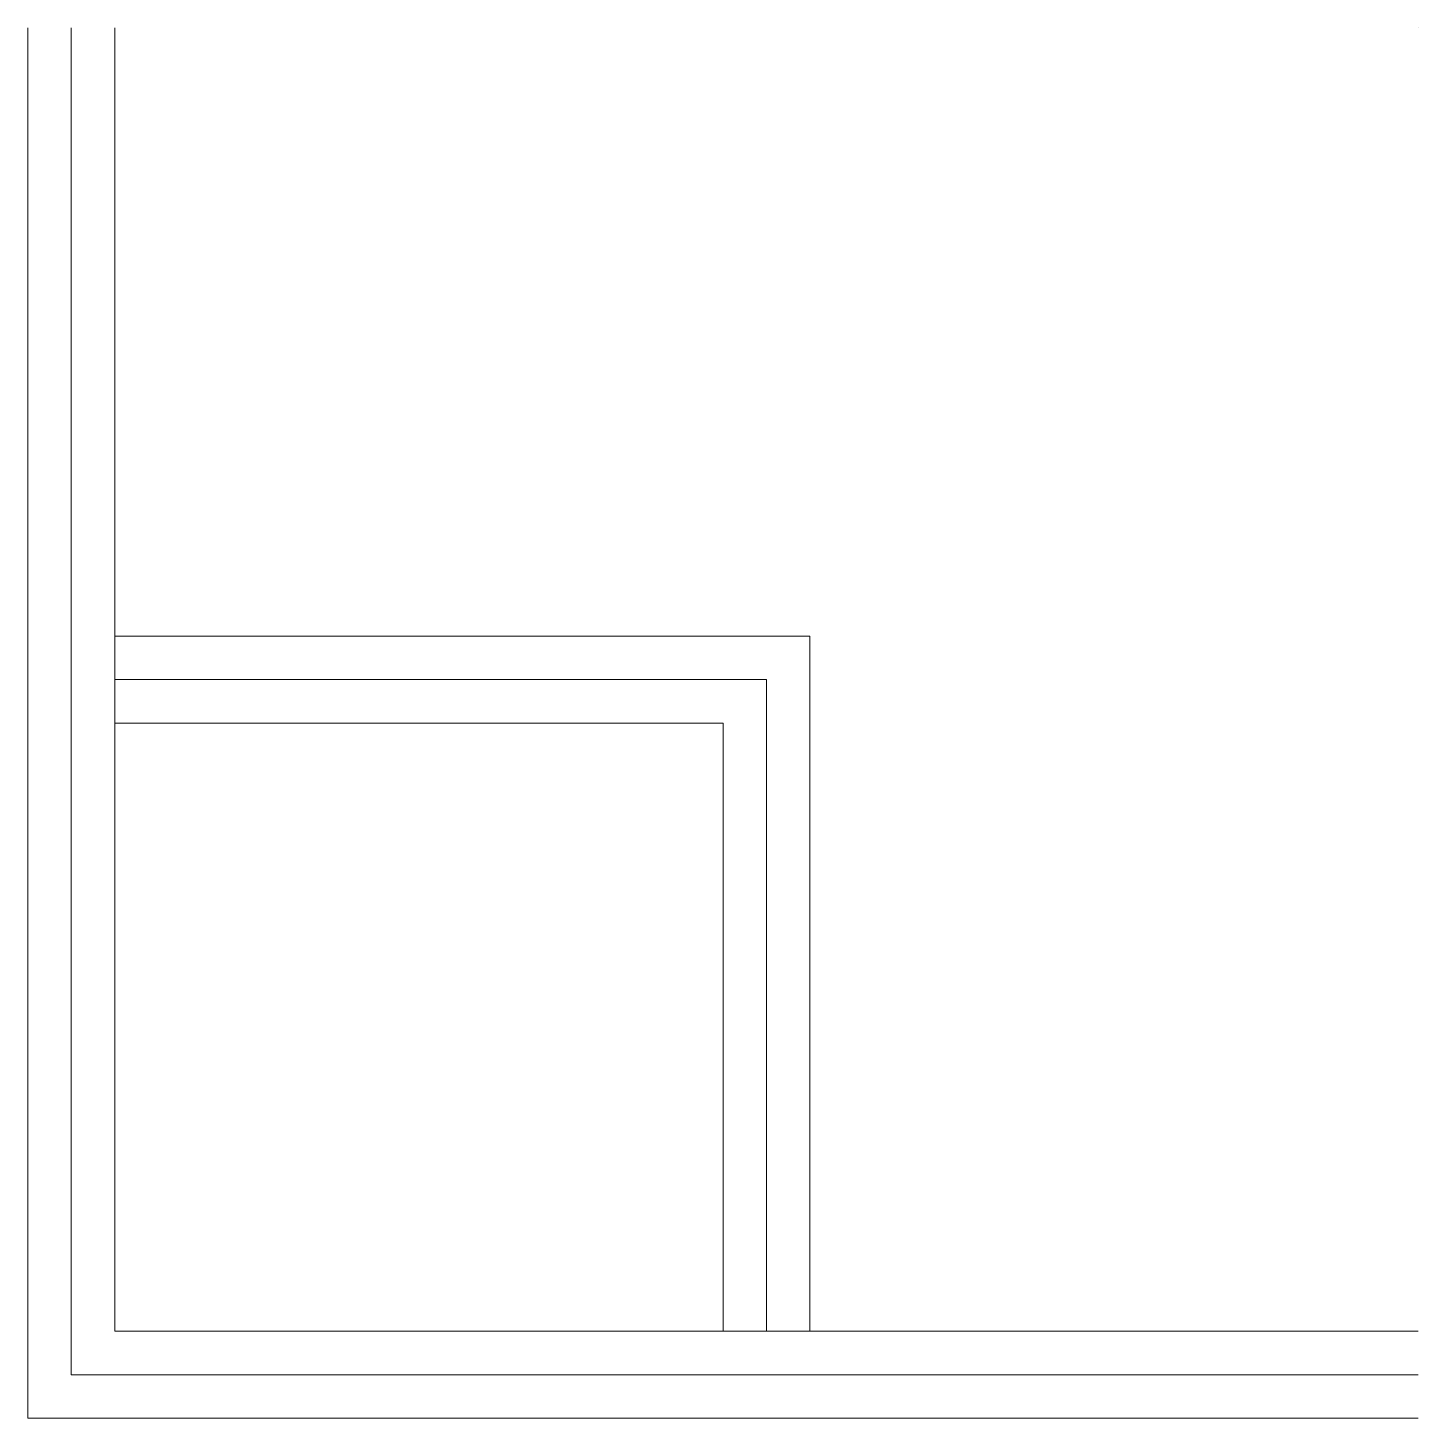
# Model space of a CAD drawing. Extents: x -4 to 4, y -4 to 4.
import ezdxf

# ---------------------------------------------------------------- set-up
doc = ezdxf.new("R2010")
doc.units = 0
doc.header["$MEASUREMENT"] = 0
doc.layers.add('perpendicular joint', color=7, linetype='Continuous')

msp = doc.modelspace()

# ---------------------------------------------------------------- linework, layer by layer
at = {"layer": 'perpendicular joint', "color": 3, "lineweight": 18, "true_color": 0x00ff00}
for points in [[(4, -4), (-4, -4), (-4, 4)], [(4, -3.75), (-3.75, -3.75), (-3.75, 4)], [(4, -3.5), (-3.5, -3.5), (-3.5, 4)], [(4, 4), (4, 4)], [(-3.5, 0.5), (0.5, 0.5), (0.5, -3.5)], [(-3.5, 0.25), (0.25, 0.25), (0.25, -3.5)], [(-3.5, 0), (0, 0), (0, -3.5)]]:
    msp.add_lwpolyline(points, dxfattribs=at)

doc.saveas('drawing.dxf')
